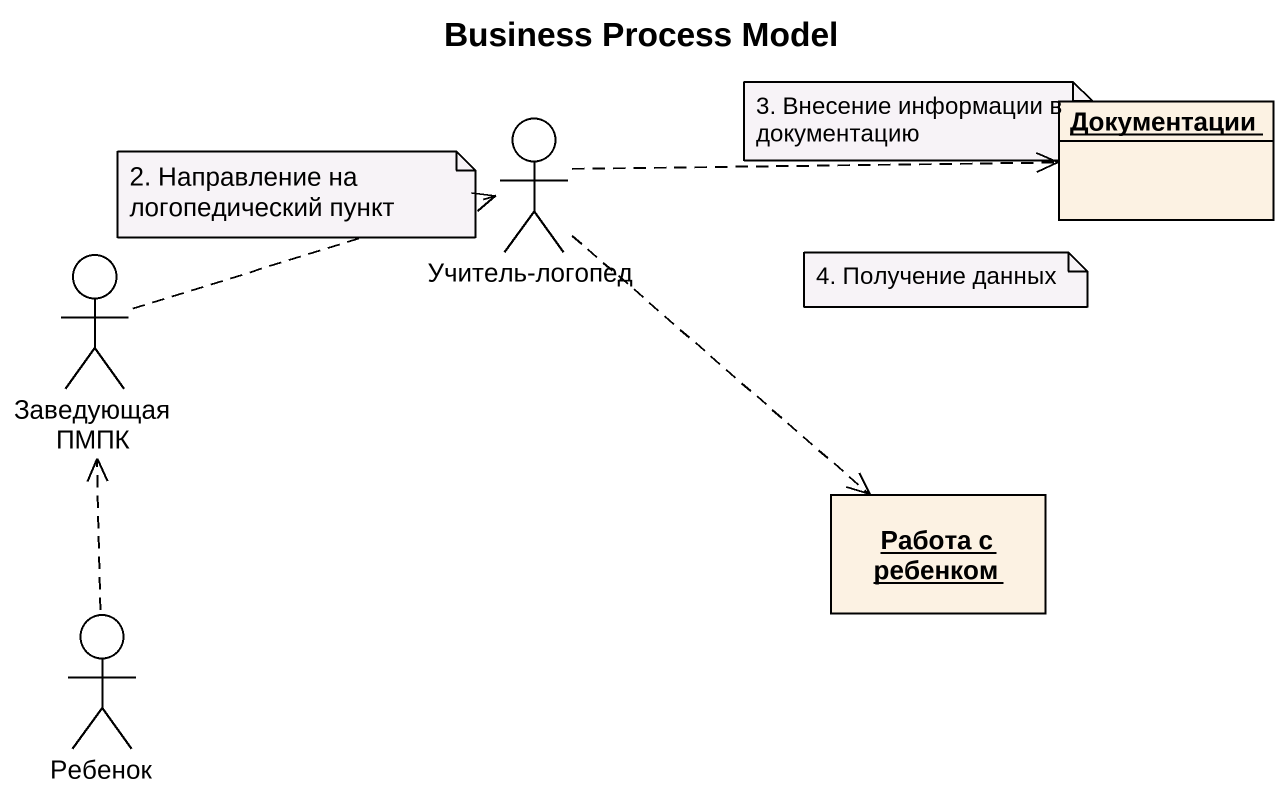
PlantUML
@startuml
title Business Process Model
allowmixing
hide circle
hide empty members
object Документации
actor "Учитель-логопед" as Учитель_логопед
actor "Заведующая ПМПК" as Заведующая_ПМПК
object "Работа с ребенком" as Работа_с_ребенком
actor Ребенок
Учитель_логопед .right.> Документации
Учитель_логопед ..> Работа_с_ребенком
Заведующая_ПМПК .right.> Учитель_логопед
Ребенок .up.> Заведующая_ПМПК
note as N1
  3. Внесение информации в документацию
end note
note as N2
  2. Направление на логопедический пункт
end note
note as N3
  4. Получение данных
end note
@enduml
